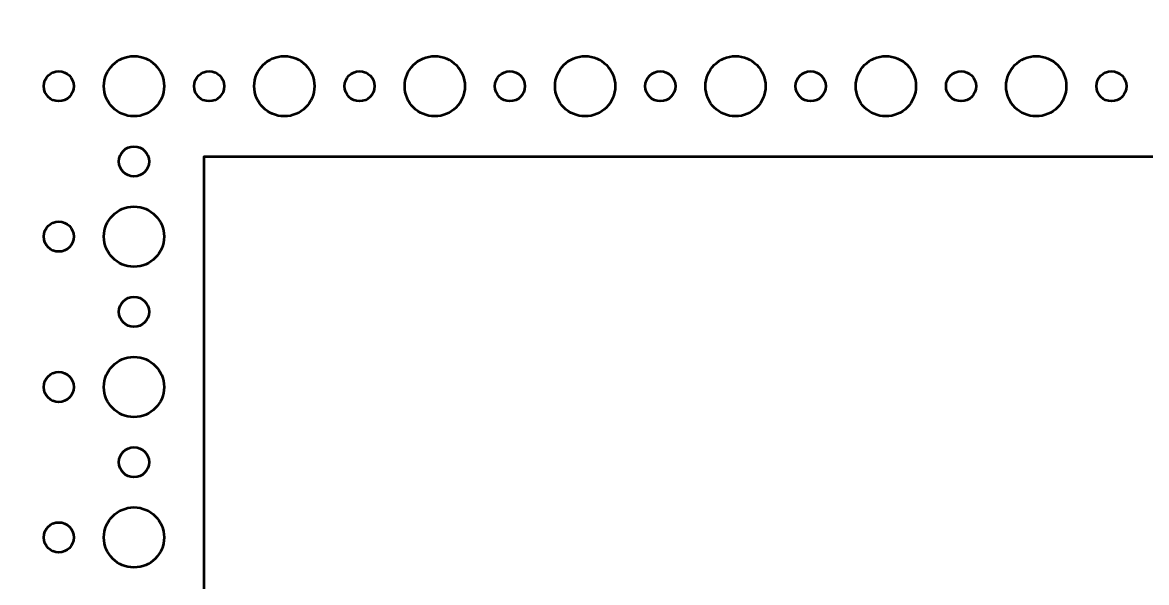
# Model space of a CAD drawing. Header units: centimetres. Extents: x -23.2 to 23.2, y -20.2 to 20.2.
# Drawn here: x -11.61 to -0.4, y -9.45 to -3.86 of the extents above; entities that cross this region are included whole.
import ezdxf

# ---------------------------------------------------------------- set-up
doc = ezdxf.new("R2010")
doc.units = ezdxf.units.CM
doc.header["$MEASUREMENT"] = 0
doc.layers.add('Layer 1', color=7, linetype='Continuous')

msp = doc.modelspace()

# ---------------------------------------------------------------- linework, layer by layer
at = {"layer": 'Layer 1', "lineweight": 53}
for centre, major_axis in [((-10.49999, -4.50001), (0, 0.30001)), ((-8.99999, -4.50001), (0, 0.30001)), ((-7.49999, -4.50001), (0, 0.30001)), ((-5.99999, -4.50001), (0, 0.30001)), ((-4.49999, -4.50001), (0, 0.30001)), ((-2.99999, -4.50001), (0, 0.30001)), ((-1.49999, -4.50001), (0, 0.30001)), ((-11.25, -4.5), (0, 0.15)), ((-9.75, -4.5), (0, 0.15)), ((-8.25, -4.5), (0, 0.15)), ((-6.75, -4.5), (0, 0.15)), ((-5.25, -4.5), (0, 0.15)), ((-3.75, -4.5), (0, 0.15)), ((-2.25, -4.5), (0, 0.15)), ((-0.75, -4.5), (0, 0.15)), ((-10.5, -5.25), (0, 0.15)), ((-10.49999, -6.00001), (0, 0.30001)), ((-11.25, -6), (0, 0.15)), ((-10.5, -6.75), (0, 0.15)), ((-10.49999, -7.50001), (0, 0.30001)), ((-11.25, -7.5), (0, 0.15)), ((-10.5, -8.25), (0, 0.15)), ((-10.49999, -9.00001), (0, 0.30001)), ((-11.25, -9), (0, 0.15))]:
    msp.add_ellipse(centre, major_axis=major_axis, ratio=1, dxfattribs=at)
msp.add_open_spline([(-22.7, -20.2), (-22.97614, -20.2), (-23.2, -19.97614), (-23.2, -19.7), (-23.2, -19.7), (-23.2, -19.7), (-23.2, 19.7), (-23.2, 19.7), (-23.2, 19.7), (-23.2, 19.97614), (-22.97614, 20.2), (-22.7, 20.2), (-22.7, 20.2), (-18.95782, 20.2), (-13.47204, 20.2), (-10.3, 20.2), (-10.3, 20.2), (-10.02386, 20.2), (-9.8, 19.97614), (-9.8, 19.7), (-9.8, 19.7), (-9.8, 19.7), (-9.8, 2.2), (-9.8, 2.2), (-9.8, 2.2), (-9.8, 2.2), (22.7, 2.2), (22.7, 2.2), (22.7, 2.2), (22.97614, 2.2), (23.2, 1.97614), (23.2, 1.7), (23.2, 1.7), (23.2, 1.7), (23.2, -4.7), (23.2, -4.7), (23.2, -4.7), (23.2, -4.97614), (22.97614, -5.2), (22.7, -5.2), (22.7, -5.2), (22.7, -5.2), (-9.8, -5.2), (-9.8, -5.2), (-9.8, -5.2), (-9.8, -5.2), (-9.8, -19.7), (-9.8, -19.7), (-9.8, -19.7), (-9.8, -19.97614), (-10.02386, -20.2), (-10.3, -20.2), (-10.3, -20.2), (-15.07775, -20.2), (-17.92225, -20.2), (-22.7, -20.2)], degree=3, knots=[0, 0, 0, 0, 0.06666667, 0.06666667, 0.06666667, 0.06666667, 0.13333333, 0.13333333, 0.13333333, 0.13333333, 0.2, 0.2, 0.2, 0.2, 0.26666667, 0.26666667, 0.26666667, 0.26666667, 0.33333333, 0.33333333, 0.33333333, 0.33333333, 0.4, 0.4, 0.4, 0.4, 0.46666667, 0.46666667, 0.46666667, 0.46666667, 0.53333333, 0.53333333, 0.53333333, 0.53333333, 0.6, 0.6, 0.6, 0.6, 0.66666667, 0.66666667, 0.66666667, 0.66666667, 0.73333333, 0.73333333, 0.73333333, 0.73333333, 0.8, 0.8, 0.8, 0.8, 0.86666667, 0.86666667, 0.86666667, 0.86666667, 1, 1, 1, 1], dxfattribs=at)

doc.saveas('drawing.dxf')
